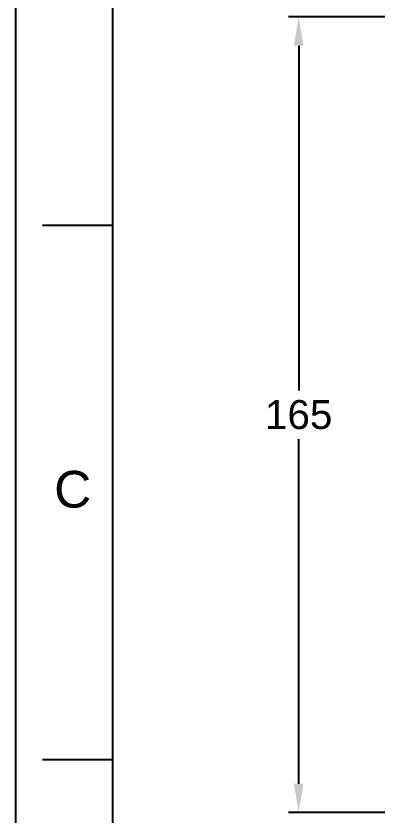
# Model space of a CAD drawing. Header units: millimetres. Extents: x 296 to 1136, y 93 to 687.
# Drawn here: x 296 to 370.8, y 323.1 to 488.8 of the extents above; entities that cross this region are included whole.
import ezdxf

# ---------------------------------------------------------------- set-up
doc = ezdxf.new("R2010")
doc.units = ezdxf.units.MM
doc.header["$LTSCALE"] = 0.75
doc.layers.add('DIM', color=3, linetype='Continuous')
doc.layers.add('FORM', color=7, linetype='Continuous')
doc.styles.get("Standard").update_dxf_attribs({"font": 'arial.ttf'})
doc.dimstyles.new('사본 ISO-25', dxfattribs={"dimtxt": 6, "dimasz": 6, "dimexe": 2.1, "dimexo": 2.1, "dimgap": 2, "dimtad": 1, "dimtih": 1, "dimtoh": 1, "dimdec": 1, "dimdsep": 46, "dimtxsty": 'Standard', "dimcen": 0, "dimclrd": 3, "dimclre": 3, "dimclrt": 4, "dimazin": 2, "dimtp": 0.1, "dimtm": 0.1, "dimtfac": 0.714286, "dimtdec": 1, "dimtmove": 0, "dimatfit": 3, "dimfxl": 1, "dimarcsym": 0})

# ---------------------------------------------------------------- blocks, each defined once
blk = doc.blocks.new('*D83')
at = {"layer": 'DIM', "color": 3, "lineweight": -2, "transparency": 16777216}
for p, q in [((407.63, 488.63), (352.47, 488.63)), ((354.57, 482.63), (354.57, 411.19)), ((354.57, 329.63), (354.57, 401.07)), ((402.47, 323.63), (352.47, 323.63))]:
    blk.add_line(p, q, dxfattribs=at)
at = {"layer": 'DIM', "color": 3, "transparency": 16777216}
for points in [[(353.57, 482.63), (355.57, 482.63), (354.57, 488.63)], [(353.57, 329.63), (355.57, 329.63), (354.57, 323.63)]]:
    blk.add_solid(points, dxfattribs=at)
at = {"layer": 'DIM', "color": 4, "transparency": 16777216, "insert": (354.57, 406.13), "char_height": 6, "attachment_point": 5}
blk.add_mtext('165', dxfattribs=at)

msp = doc.modelspace()

# ---------------------------------------------------------------- linework, layer by layer
at = {"layer": 'FORM', "color": 7, "linetype": 'Continuous'}
for p, q in [((296, 93), (296, 687)), ((316, 667), (316, 113)), ((316, 445.4), (301.46, 445.4)), ((316, 334.6), (301.46, 334.6))]:
    msp.add_line(p, q, dxfattribs=at)

# ---------------------------------------------------------------- texts
at = {"layer": 'FORM', "insert": (307.75, 390.62), "char_height": 7.62, "attachment_point": 5}
msp.add_mtext_dynamic_manual_height_columns('C', width=10, gutter_width=12.5, heights=[0], dxfattribs=at)

# ---------------------------------------------------------------- dimensions: what is measured, and where the dimension line sits
at = {"layer": 'DIM'}
dim = msp.add_linear_dim(base=(354.57, 323.63), p1=(409.73, 488.63), p2=(404.57, 323.63), angle=90, dimstyle='사본 ISO-25', override={"dimtxt": 6, "dimasz": 6, "dimtad": 0}, dxfattribs=at)
dim.commit()
dim.dimension.update_dxf_attribs({"geometry": '*D83', "text_midpoint": (354.57, 406.13)})

doc.saveas('drawing.dxf')
